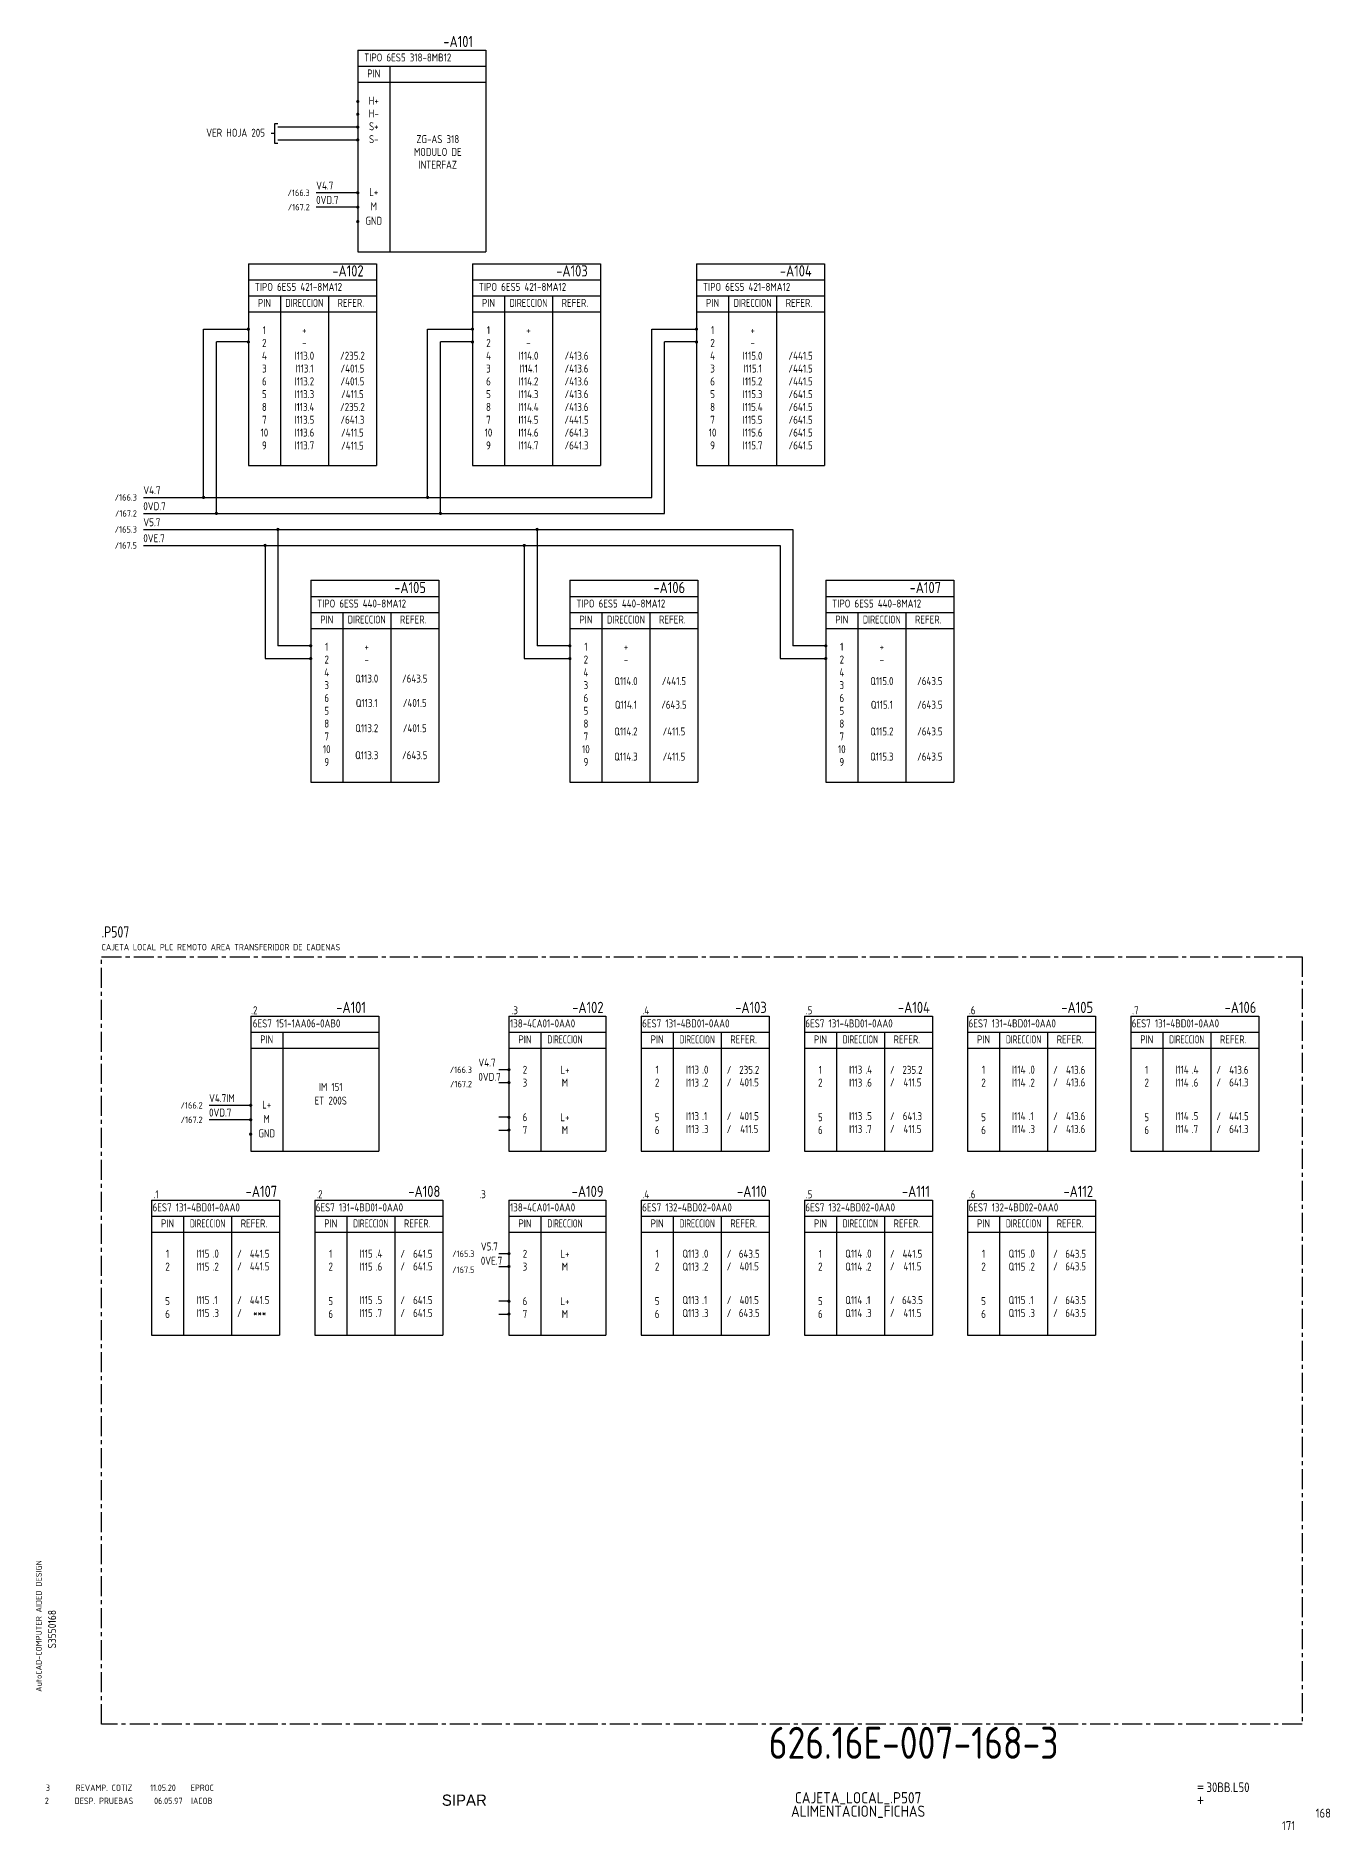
# Model space of a CAD drawing. Extents: x 10 to 1128, y 6 to 566.
# Drawn here: x 723 to 1128, y 6 to 566 of the extents above; entities that cross this region are included whole.
import ezdxf
from ezdxf.enums import TextEntityAlignment as Align

# ---------------------------------------------------------------- set-up
doc = ezdxf.new("R2010")
doc.units = 0
doc.header["$LTSCALE"] = 5
doc.header["$MEASUREMENT"] = 0
doc.linetypes.add('CENTER', pattern=[2, 1.25, -0.25, 0.25, -0.25])
doc.layers.get('0').update_dxf_attribs({"linetype": 'CONTINUOUS'})
doc.layers.add('CART', color=7, linetype='CONTINUOUS')
doc.styles.add('DIN', font='DIN.shx', dxfattribs={"width": 0.85})
doc.styles.add('ISO', font='DIN', dxfattribs={"width": 0.8})
doc.styles.add('N', font='ROMANS', dxfattribs={"width": 0.85, "height": 3})
doc.styles.add('X', font='UNIV.SHX', dxfattribs={"height": 3.5})

# ---------------------------------------------------------------- blocks, each defined once
blk = doc.blocks.new('BOX')
at = {"color": 3, "style": 'ISO', "width": 0.8}
blk.add_attdef('BOX', (0, 6), '', height=3.5, dxfattribs=at)
at = {"color": 7, "style": 'ISO', "width": 0.8}
blk.add_attdef('DESC', (0, 2), '', height=2, dxfattribs=at)
blk = doc.blocks.new('REV2')
at = {"color": 3, "style": 'DIN'}
for s, width, p in [('2', 0.9, (12.45, 13.79)), ('DESP. PRUEBAS', 0.8, (21.76, 13.79)), ('06.05.97', 0.9, (46.59, 13.79)), ('IACOB', 0.9, (58.16, 13.79))]:
    blk.add_text(s, height=2, dxfattribs=dict(at, width=width)).set_placement(p)

msp = doc.modelspace()

# ---------------------------------------------------------------- linework, layer by layer
at = {"color": 3}
for p, q in [((823.91, 561.58), (863.91, 561.58)), ((823.91, 561.58), (823.91, 498.58)), ((863.91, 561.58), (863.91, 498.58)), ((823.91, 556.58), (863.91, 556.58)), ((833.91, 556.58), (833.91, 498.58)), ((823.91, 551.58), (863.91, 551.58)), ((789.74, 494.92), (829.74, 494.92)), ((789.74, 494.92), (789.74, 431.92)), ((823.91, 498.58), (863.91, 498.58)), ((829.74, 494.92), (829.74, 431.92)), ((859.74, 494.92), (899.74, 494.92)), ((859.74, 494.92), (859.74, 431.92)), ((899.74, 494.92), (899.74, 431.92)), ((929.74, 494.92), (969.74, 494.92)), ((929.74, 494.92), (929.74, 431.92)), ((969.74, 494.92), (969.74, 431.92)), ((789.74, 489.92), (829.74, 489.92)), ((859.74, 489.92), (899.74, 489.92)), ((929.74, 489.92), (969.74, 489.92)), ((789.74, 484.92), (829.74, 484.92)), ((799.74, 484.92), (799.74, 431.92)), ((814.74, 484.92), (814.74, 431.92)), ((859.74, 484.92), (899.74, 484.92)), ((869.74, 484.92), (869.74, 431.92)), ((884.74, 484.92), (884.74, 431.92)), ((929.74, 484.92), (969.74, 484.92)), ((939.74, 484.92), (939.74, 431.92)), ((954.74, 484.92), (954.74, 431.92)), ((789.74, 479.92), (829.74, 479.92)), ((859.74, 479.92), (899.74, 479.92)), ((929.74, 479.92), (969.74, 479.92)), ((789.74, 431.92), (829.74, 431.92)), ((859.74, 431.92), (899.74, 431.92)), ((929.74, 431.92), (969.74, 431.92)), ((809.21, 396.02), (809.21, 333.02)), ((809.21, 396.02), (849.21, 396.02)), ((849.21, 396.02), (849.21, 333.02)), ((890.17, 396.02), (890.17, 333.02)), ((890.17, 396.02), (930.17, 396.02)), ((930.17, 396.02), (930.17, 333.02)), ((970.11, 396.02), (970.11, 333.02)), ((970.11, 396.02), (1010.11, 396.02)), ((1010.11, 396.02), (1010.11, 333.02)), ((809.21, 391.02), (849.21, 391.02)), ((890.17, 391.02), (930.17, 391.02)), ((970.11, 391.02), (1010.11, 391.02)), ((809.21, 386.02), (849.21, 386.02)), ((819.21, 386.02), (819.21, 333.02)), ((834.21, 386.02), (834.21, 333.02)), ((890.17, 386.02), (930.17, 386.02)), ((900.17, 386.02), (900.17, 333.02)), ((915.17, 386.02), (915.17, 333.02)), ((970.11, 386.02), (1010.11, 386.02)), ((980.11, 386.02), (980.11, 333.02)), ((995.11, 386.02), (995.11, 333.02)), ((809.21, 381.02), (849.21, 381.02)), ((890.17, 381.02), (930.17, 381.02)), ((970.11, 381.02), (1010.11, 381.02)), ((809.21, 333.02), (849.21, 333.02)), ((890.17, 333.02), (930.17, 333.02)), ((970.11, 333.02), (1010.11, 333.02)), ((790.46, 259.88), (790.46, 217.75)), ((790.46, 259.88), (830.46, 259.88)), ((830.46, 259.88), (830.46, 217.75)), ((871.13, 259.88), (871.13, 217.75)), ((871.13, 259.88), (901.45, 259.88)), ((901.45, 259.88), (901.45, 217.75)), ((912.43, 259.88), (912.43, 217.75)), ((912.43, 259.88), (952.43, 259.88)), ((952.43, 259.88), (952.43, 217.75)), ((963.41, 259.88), (963.41, 217.75)), ((963.41, 259.88), (1003.41, 259.88)), ((1003.41, 259.88), (1003.41, 217.75)), ((1014.38, 259.88), (1014.38, 217.75)), ((1014.38, 259.88), (1054.38, 259.88)), ((1054.38, 259.88), (1054.38, 217.75)), ((1065.36, 259.88), (1065.36, 217.75)), ((1065.36, 259.88), (1105.36, 259.88)), ((1105.36, 259.88), (1105.36, 217.75)), ((790.46, 254.88), (830.46, 254.88)), ((800.46, 254.88), (800.46, 217.75)), ((871.13, 254.88), (901.45, 254.88)), ((881.13, 254.88), (881.13, 217.75)), ((912.43, 254.88), (952.43, 254.88)), ((922.43, 254.88), (922.43, 217.75)), ((937.43, 254.88), (937.43, 217.75)), ((963.41, 254.88), (1003.41, 254.88)), ((973.41, 254.88), (973.41, 217.75)), ((988.41, 254.88), (988.41, 217.75)), ((1014.38, 254.88), (1054.38, 254.88)), ((1024.38, 254.88), (1024.38, 217.75)), ((1039.38, 254.88), (1039.38, 217.75)), ((1065.36, 254.88), (1105.36, 254.88)), ((1075.36, 254.88), (1075.36, 217.75)), ((1090.36, 254.88), (1090.36, 217.75)), ((790.46, 249.88), (830.46, 249.88)), ((871.13, 249.88), (901.45, 249.88)), ((912.43, 249.88), (952.43, 249.88)), ((963.41, 249.88), (1003.41, 249.88)), ((1014.38, 249.88), (1054.38, 249.88)), ((1065.36, 249.88), (1105.36, 249.88)), ((790.46, 217.75), (830.46, 217.75)), ((871.13, 217.75), (901.45, 217.75)), ((912.43, 217.75), (952.43, 217.75)), ((963.41, 217.75), (1003.41, 217.75)), ((1014.38, 217.75), (1054.38, 217.75)), ((1065.36, 217.75), (1105.36, 217.75)), ((759.49, 202.41), (759.49, 160.28)), ((759.49, 202.41), (799.49, 202.41)), ((799.49, 202.41), (799.49, 160.28)), ((810.47, 202.41), (810.47, 160.28)), ((810.47, 202.41), (850.47, 202.41)), ((850.47, 202.41), (850.47, 160.28)), ((871.13, 202.41), (871.13, 160.28)), ((871.13, 202.41), (901.45, 202.41)), ((901.45, 202.41), (901.45, 160.28)), ((912.43, 202.41), (952.43, 202.41)), ((912.43, 202.41), (912.43, 160.28)), ((952.43, 202.41), (952.43, 160.28)), ((963.41, 202.41), (1003.41, 202.41)), ((963.41, 202.41), (963.41, 160.28)), ((1003.41, 202.41), (1003.41, 160.28)), ((1014.38, 202.41), (1054.38, 202.41)), ((1014.38, 202.41), (1014.38, 160.28)), ((1054.38, 202.41), (1054.38, 160.28)), ((759.49, 197.41), (799.49, 197.41)), ((769.49, 197.41), (769.49, 160.28)), ((784.49, 197.41), (784.49, 160.28)), ((810.47, 197.41), (850.47, 197.41)), ((820.47, 197.41), (820.47, 160.28)), ((835.47, 197.41), (835.47, 160.28)), ((871.13, 197.41), (901.45, 197.41)), ((881.13, 197.41), (881.13, 160.28)), ((912.43, 197.41), (952.43, 197.41)), ((922.43, 197.41), (922.43, 160.28)), ((937.43, 197.41), (937.43, 160.28)), ((963.41, 197.41), (1003.41, 197.41)), ((973.41, 197.41), (973.41, 160.28)), ((988.41, 197.41), (988.41, 160.28)), ((1014.38, 197.41), (1054.38, 197.41)), ((1024.38, 197.41), (1024.38, 160.28)), ((1039.38, 197.41), (1039.38, 160.28)), ((759.49, 192.41), (799.49, 192.41)), ((810.47, 192.41), (850.47, 192.41)), ((871.13, 192.41), (901.45, 192.41)), ((912.43, 192.41), (952.43, 192.41)), ((963.41, 192.41), (1003.41, 192.41)), ((1014.38, 192.41), (1054.38, 192.41)), ((759.49, 160.28), (799.49, 160.28)), ((810.47, 160.28), (850.47, 160.28)), ((871.13, 160.28), (901.45, 160.28)), ((912.43, 160.28), (952.43, 160.28)), ((963.41, 160.28), (1003.41, 160.28)), ((1014.38, 160.28), (1054.38, 160.28))]:
    msp.add_line(p, q, dxfattribs=at)
for p, q in [((797.91, 538.58), (797.91, 532.58)), ((798.91, 538.58), (797.91, 538.58)), ((797.91, 535.58), (796.91, 535.58)), ((797.91, 532.58), (798.91, 532.58)), ((823.91, 537.58), (798.91, 537.58)), ((798.91, 533.58), (823.91, 533.58)), ((823.91, 517.08), (810.91, 517.08)), ((823.91, 512.58), (810.91, 512.58)), ((775.74, 421.92), (775.74, 474.47)), ((775.74, 474.47), (789.74, 474.47)), ((845.74, 421.92), (845.74, 474.47)), ((845.74, 474.47), (859.74, 474.47)), ((915.74, 421.92), (915.74, 474.47)), ((915.74, 474.47), (929.74, 474.47)), ((779.74, 416.92), (779.74, 470.47)), ((789.74, 470.47), (779.74, 470.47)), ((849.74, 416.92), (849.74, 470.47)), ((859.74, 470.47), (849.74, 470.47)), ((919.74, 416.92), (919.74, 470.47)), ((929.74, 470.47), (919.74, 470.47)), ((756.93, 421.92), (915.74, 421.92)), ((756.93, 416.92), (919.74, 416.92)), ((756.93, 411.92), (959.86, 411.92)), ((798.96, 411.92), (798.96, 375.57)), ((879.92, 411.92), (879.92, 375.57)), ((959.86, 411.92), (959.86, 375.57)), ((756.93, 406.92), (955.86, 406.92)), ((794.96, 406.92), (794.96, 371.57)), ((875.92, 406.92), (875.92, 371.57)), ((955.86, 406.92), (955.86, 371.57)), ((808.96, 375.57), (798.96, 375.57)), ((889.92, 375.57), (879.92, 375.57)), ((969.86, 375.57), (959.86, 375.57)), ((794.96, 371.57), (808.96, 371.57)), ((875.92, 371.57), (889.92, 371.57)), ((955.86, 371.57), (969.86, 371.57)), ((871.13, 243.15), (868.01, 243.15)), ((868.01, 239.15), (871.13, 239.15)), ((790.46, 232.03), (777.46, 232.03)), ((790.46, 227.53), (777.46, 227.53)), ((871.13, 228.31), (868.01, 228.31)), ((868.01, 224.31), (871.13, 224.31)), ((871.13, 185.69), (868.01, 185.69)), ((868.01, 181.69), (871.13, 181.69)), ((871.13, 170.85), (868.01, 170.85)), ((868.01, 166.85), (871.13, 166.85))]:
    msp.add_line(p, q)
at = {"linetype": 'Continuous', "const_width": 0.5}
for points in [[(823.66, 545.58, 1), (824.16, 545.58, 1)], [(823.66, 541.58, 1), (824.16, 541.58, 1)], [(823.66, 537.58, 1), (824.16, 537.58, 1)], [(823.66, 533.58, 1), (824.16, 533.58, 1)], [(823.66, 517.08, 1), (824.16, 517.08, 1)], [(823.66, 512.58, 1), (824.16, 512.58, 1)], [(823.66, 508.08, 1), (824.16, 508.08, 1)], [(789.49, 474.47, -1), (789.99, 474.47, -1)], [(789.49, 470.47, -1), (789.99, 470.47, -1)], [(859.49, 474.47, -1), (859.99, 474.47, -1)], [(859.49, 470.47, -1), (859.99, 470.47, -1)], [(929.49, 474.47, -1), (929.99, 474.47, -1)], [(929.49, 470.47, -1), (929.99, 470.47, -1)], [(808.96, 375.57, -1), (809.46, 375.57, -1)], [(889.92, 375.57, -1), (890.42, 375.57, -1)], [(969.86, 375.57, -1), (970.36, 375.57, -1)], [(808.96, 371.57, -1), (809.46, 371.57, -1)], [(889.92, 371.57, -1), (890.42, 371.57, -1)], [(969.86, 371.57, -1), (970.36, 371.57, -1)], [(870.88, 243.15, 1), (871.38, 243.15, 1)], [(870.88, 239.15, 1), (871.38, 239.15, 1)], [(790.21, 232.03, 1), (790.71, 232.03, 1)], [(790.21, 227.53, 1), (790.71, 227.53, 1)], [(870.88, 228.31, 1), (871.38, 228.31, 1)], [(870.88, 224.31, 1), (871.38, 224.31, 1)], [(790.21, 223.03, 1), (790.71, 223.03, 1)], [(870.88, 185.69, 1), (871.38, 185.69, 1)], [(870.88, 181.69, 1), (871.38, 181.69, 1)], [(870.88, 170.85, 1), (871.38, 170.85, 1)], [(870.88, 166.85, 1), (871.38, 166.85, 1)]]:
    msp.add_lwpolyline(points, format="xyb", close=True, dxfattribs=at)
at = {"const_width": 0.5}
for points in [[(775.49, 421.92, -1), (775.99, 421.92, -1)], [(845.49, 421.92, -1), (845.99, 421.92, -1)], [(779.49, 416.92, -1), (779.99, 416.92, -1)], [(849.49, 416.92, -1), (849.99, 416.92, -1)], [(798.71, 411.92, -1), (799.21, 411.92, -1)], [(879.67, 411.92, -1), (880.17, 411.92, -1)], [(794.71, 406.92, -1), (795.21, 406.92, -1)], [(875.67, 406.92, -1), (876.17, 406.92, -1)]]:
    msp.add_lwpolyline(points, format="xyb", close=True, dxfattribs=at)
at = {"color": 3, "linetype": 'CENTER'}
msp.add_lwpolyline([(743.91, 38.73), (743.91, 278.44), (1118.91, 278.44), (1118.91, 38.73)], close=True, dxfattribs=at)

# ---------------------------------------------------------------- block references
msp.add_blockref('BOX', (743.91, 278.44)).add_auto_attribs({'BOX': '.P507', 'DESC': 'CAJETA LOCAL PLC REMOTO AREA TRANSFERIDOR DE CADENAS'})
at = {"linetype": 'Continuous'}
msp.add_blockref('REV2', (713.7, 0), dxfattribs=at)

# ---------------------------------------------------------------- texts
at = {"color": 3, "style": 'DIN', "width": 0.85}
for s, p in [('-A101', (859.91, 562.58)), ('-A102', (825.74, 490.92)), ('-A103', (895.74, 490.92)), ('-A104', (965.74, 490.92)), ('-A105', (845.21, 392.02)), ('-A106', (926.17, 392.02)), ('-A107', (1006.11, 392.02)), ('-A101', (826.46, 260.88)), ('-A102', (900.68, 260.88)), ('-A103', (951.66, 260.88)), ('-A104', (1002.63, 260.88)), ('-A105', (1053.61, 260.88)), ('-A106', (1104.59, 260.88)), ('-A107', (798.72, 203.41)), ('-A108', (849.7, 203.41)), ('-A109', (900.68, 203.41)), ('-A110', (951.66, 203.41)), ('-A111', (1002.63, 203.41)), ('-A112', (1053.61, 203.41))]:
    msp.add_text(s, height=3.5, dxfattribs=at).set_placement(p, align=Align.RIGHT)
at = {"style": 'DIN', "width": 0.85}
for s, p in [('TIPO 6ES5 318-8MB12', (825.91, 558.08)), ('V4.7', (810.91, 518.08)), ('0VD.7', (810.91, 513.58)), ('TIPO 6ES5 421-8MA12', (791.74, 486.42)), ('TIPO 6ES5 421-8MA12', (861.74, 486.42)), ('TIPO 6ES5 421-8MA12', (931.74, 486.42)), ('V4.7', (756.93, 422.92)), ('0VD.7', (756.93, 417.92)), ('V5.7', (756.93, 412.92)), ('0VE.7', (756.93, 407.92)), ('TIPO 6ES5 440-8MA12', (811.21, 387.52)), ('TIPO 6ES5 440-8MA12', (892.17, 387.52)), ('TIPO 6ES5 440-8MA12', (972.11, 387.52)), ('6ES7 151-1AA06-0AB0', (791.13, 256.38)), ('138-4CA01-0AA0', (871.46, 256.38)), ('6ES7 131-4BD01-0AA0', (912.75, 256.38)), ('6ES7 131-4BD01-0AA0', (963.73, 256.38)), ('6ES7 131-4BD01-0AA0', (1014.71, 256.38)), ('6ES7 131-4BD01-0AA0', (1065.68, 256.38)), ('V4.7', (861.59, 244.15)), ('0VD.7', (861.59, 239.68)), ('.0', (931.46, 241.92)), ('.4', (982.44, 241.92)), ('.0', (1033.42, 241.92)), ('.4', (1084.4, 241.92)), ('V4.7IM', (777.46, 233.03)), ('.2', (931.46, 237.88)), ('.6', (982.44, 237.88)), ('.2', (1033.42, 237.88)), ('.6', (1084.4, 237.88)), ('0VD.7', (777.46, 228.53)), ('.1', (931.46, 227.42)), ('.5', (982.44, 227.42)), ('.1', (1033.42, 227.42)), ('.5', (1084.4, 227.42)), ('.3', (931.46, 223.38)), ('.7', (982.44, 223.38)), ('.3', (1033.42, 223.38)), ('.7', (1084.4, 223.38)), ('6ES7 131-4BD01-0AA0', (759.81, 198.91)), ('6ES7 131-4BD01-0AA0', (810.79, 198.91)), ('138-4CA01-0AA0', (871.46, 198.91)), ('6ES7 132-4BD02-0AA0', (912.75, 198.91)), ('6ES7 132-4BD02-0AA0', (963.73, 198.91)), ('6ES7 132-4BD02-0AA0', (1014.71, 198.91)), ('.0', (778.53, 184.46)), ('.4', (829.5, 184.46)), ('V5.7', (862.35, 186.69)), ('.0', (931.46, 184.46)), ('.0', (982.44, 184.46)), ('.0', (1033.42, 184.46)), ('.2', (778.53, 180.41)), ('.6', (829.5, 180.41)), ('0VE.7', (862.35, 182.24)), ('.2', (931.46, 180.41)), ('.2', (982.44, 180.41)), ('.2', (1033.42, 180.41)), ('.1', (778.53, 169.96)), ('.3', (778.53, 165.92)), ('.5', (829.5, 169.96)), ('.7', (829.5, 165.92)), ('.1', (931.46, 169.96)), ('.3', (931.46, 165.92)), ('.1', (982.44, 169.96)), ('.3', (982.44, 165.92)), ('.1', (1033.42, 169.96)), ('.3', (1033.42, 165.92))]:
    msp.add_text(s, height=2.5, dxfattribs=at).set_placement(p)
at = {"style": 'DIN'}
for s, width, p in [('PIN', 0.85, (828.91, 553.08)), ('H+', 0.85, (828.91, 544.58)), ('H-', 0.85, (828.91, 540.58)), ('S+', 0.85, (828.91, 536.58)), ('S-', 0.85, (828.91, 532.58)), ('ZG-AS 318', 0.85, (848.91, 532.58)), ('MODULO DE', 0.85, (848.91, 528.58)), ('INTERFAZ', 0.85, (848.91, 524.58)), ('L+', 0.85, (828.91, 516.08)), ('M', 0.85, (828.91, 511.58)), ('GND', 0.85, (828.91, 507.08)), ('PIN', 0.85, (794.74, 481.42)), ('DIRECCION', 0.8, (807.24, 481.42)), ('REFER.', 0.85, (821.74, 481.42)), ('PIN', 0.85, (864.74, 481.42)), ('DIRECCION', 0.8, (877.24, 481.42)), ('REFER.', 0.85, (891.74, 481.42)), ('PIN', 0.85, (934.74, 481.42)), ('DIRECCION', 0.8, (947.24, 481.42)), ('REFER.', 0.85, (961.74, 481.42)), ('2', 0.85, (794.74, 468.92)), ('1', 0.85, (794.74, 472.92)), ('+', 0.85, (807.24, 472.92)), ('2', 0.85, (864.74, 468.92)), ('1', 0.85, (864.74, 472.92)), ('+', 0.85, (877.24, 472.92)), ('2', 0.85, (934.74, 468.92)), ('1', 0.85, (934.74, 472.92)), ('+', 0.85, (947.24, 472.92)), ('4', 0.85, (794.74, 464.92)), ('I113.0', 0.85, (807.24, 464.92)), ('-', 0.85, (807.24, 468.92)), ('/235.2', 0.85, (822.24, 464.92)), ('4', 0.85, (864.74, 464.92)), ('I114.0', 0.85, (877.24, 464.92)), ('-', 0.85, (877.24, 468.92)), ('/413.6', 0.85, (892.24, 464.92)), ('4', 0.85, (934.74, 464.92)), ('I115.0', 0.85, (947.24, 464.92)), ('-', 0.85, (947.24, 468.92)), ('/441.5', 0.85, (962.24, 464.92)), ('3', 0.85, (794.74, 460.92)), ('I113.1', 0.85, (807.24, 460.92)), ('/401.5', 0.85, (822.24, 460.92)), ('3', 0.85, (864.74, 460.92)), ('I114.1', 0.85, (877.24, 460.92)), ('/413.6', 0.85, (892.24, 460.92)), ('3', 0.85, (934.74, 460.92)), ('I115.1', 0.85, (947.24, 460.92)), ('/441.5', 0.85, (962.24, 460.92)), ('6', 0.85, (794.74, 456.92)), ('5', 0.85, (794.74, 452.92)), ('I113.3', 0.85, (807.24, 452.92)), ('I113.2', 0.85, (807.24, 456.92)), ('/401.5', 0.85, (822.24, 456.92)), ('/411.5', 0.85, (822.24, 452.92)), ('6', 0.85, (864.74, 456.92)), ('5', 0.85, (864.74, 452.92)), ('I114.3', 0.85, (877.24, 452.92)), ('I114.2', 0.85, (877.24, 456.92)), ('/413.6', 0.85, (892.24, 456.92)), ('/413.6', 0.85, (892.24, 452.92)), ('6', 0.85, (934.74, 456.92)), ('5', 0.85, (934.74, 452.92)), ('I115.3', 0.85, (947.24, 452.92)), ('I115.2', 0.85, (947.24, 456.92)), ('/441.5', 0.85, (962.24, 456.92)), ('/641.5', 0.85, (962.24, 452.92)), ('8', 0.85, (794.74, 448.92)), ('I113.4', 0.85, (807.24, 448.92)), ('/235.2', 0.85, (822.24, 448.92)), ('8', 0.85, (864.74, 448.92)), ('I114.4', 0.85, (877.24, 448.92)), ('/413.6', 0.85, (892.24, 448.92)), ('8', 0.85, (934.74, 448.92)), ('I115.4', 0.85, (947.24, 448.92)), ('/641.5', 0.85, (962.24, 448.92)), ('10', 0.85, (794.74, 440.92)), ('7', 0.85, (794.74, 444.92)), ('I113.5', 0.85, (807.24, 444.92)), ('I113.6', 0.85, (807.24, 440.92)), ('/641.3', 0.85, (822.24, 444.92)), ('/411.5', 0.85, (822.24, 440.91)), ('10', 0.85, (864.74, 440.92)), ('7', 0.85, (864.74, 444.92)), ('I114.5', 0.85, (877.24, 444.92)), ('I114.6', 0.85, (877.24, 440.92)), ('/441.5', 0.85, (892.24, 444.92)), ('/641.3', 0.85, (892.24, 440.92)), ('10', 0.85, (934.74, 440.92)), ('7', 0.85, (934.74, 444.92)), ('I115.5', 0.85, (947.24, 444.92)), ('I115.6', 0.85, (947.24, 440.92)), ('/641.5', 0.85, (962.24, 444.92)), ('/641.5', 0.85, (962.24, 440.92)), ('9', 0.85, (794.74, 436.92)), ('I113.7', 0.85, (807.24, 436.92)), ('/411.5', 0.85, (822.24, 436.83)), ('9', 0.85, (864.74, 436.92)), ('I114.7', 0.85, (877.24, 436.92)), ('/641.3', 0.85, (892.24, 436.92)), ('9', 0.85, (934.74, 436.92)), ('I115.7', 0.85, (947.24, 436.92)), ('/641.5', 0.85, (962.24, 436.92)), ('PIN', 0.85, (814.21, 382.52)), ('DIRECCION', 0.8, (826.71, 382.52)), ('REFER.', 0.85, (841.21, 382.52)), ('PIN', 0.85, (895.17, 382.52)), ('DIRECCION', 0.8, (907.67, 382.52)), ('REFER.', 0.85, (922.17, 382.52)), ('PIN', 0.85, (975.11, 382.52)), ('DIRECCION', 0.8, (987.61, 382.52)), ('REFER.', 0.85, (1002.11, 382.52)), ('1', 0.85, (814.21, 374.02)), ('+', 0.85, (826.71, 374.02)), ('1', 0.85, (895.17, 374.02)), ('+', 0.85, (907.67, 374.02)), ('1', 0.85, (975.11, 374.02)), ('+', 0.85, (987.61, 374.02)), ('2', 0.85, (814.21, 370.02)), ('-', 0.85, (826.71, 370.02)), ('2', 0.85, (895.17, 370.02)), ('-', 0.85, (907.67, 370.02)), ('2', 0.85, (975.11, 370.02)), ('-', 0.85, (987.61, 370.02)), ('4', 0.85, (814.21, 366.02)), ('3', 0.85, (814.21, 362.02)), ('Q113.0', 0.85, (826.71, 364.08)), ('/643.5', 0.85, (841.71, 364.08)), ('4', 0.85, (895.17, 366.02)), ('3', 0.85, (895.17, 362.02)), ('Q114.0', 0.85, (907.67, 363.29)), ('/441.5', 0.85, (922.67, 363.29)), ('4', 0.85, (975.11, 366.02)), ('3', 0.85, (975.11, 362.02)), ('Q115.0', 0.85, (987.61, 363.29)), ('/643.5', 0.85, (1002.61, 363.29)), ('6', 0.85, (814.21, 358.02)), ('Q113.1', 0.85, (826.71, 356.45)), ('/401.5', 0.85, (841.71, 356.45)), ('6', 0.85, (895.17, 358.02)), ('6', 0.85, (975.11, 358.02)), ('5', 0.85, (814.21, 354.02)), ('5', 0.85, (895.17, 354.02)), ('Q114.1', 0.85, (907.67, 355.91)), ('/643.5', 0.85, (922.67, 355.91)), ('5', 0.85, (975.11, 354.02)), ('Q115.1', 0.85, (987.61, 355.91)), ('/643.5', 0.85, (1002.61, 355.91)), ('7', 0.85, (814.21, 346.02)), ('8', 0.85, (814.21, 350.02)), ('Q113.2', 0.85, (826.71, 348.58)), ('/401.5', 0.85, (841.71, 348.58)), ('7', 0.85, (895.17, 346.02)), ('8', 0.85, (895.17, 350.02)), ('Q114.2', 0.85, (907.67, 347.57)), ('/411.5', 0.85, (922.67, 347.57)), ('7', 0.85, (975.11, 346.02)), ('8', 0.85, (975.11, 350.02)), ('Q115.2', 0.85, (987.61, 347.57)), ('/643.5', 0.85, (1002.61, 347.57)), ('10', 0.85, (814.21, 342.02)), ('Q113.3', 0.85, (826.71, 340.14)), ('/643.5', 0.85, (841.71, 340.14)), ('10', 0.85, (895.17, 342.02)), ('Q114.3', 0.85, (907.67, 339.71)), ('/411.5', 0.85, (922.67, 339.71)), ('10', 0.85, (975.11, 342.02)), ('Q115.3', 0.85, (987.61, 339.71)), ('/643.5', 0.85, (1002.61, 339.71)), ('9', 0.85, (814.21, 338.02)), ('9', 0.85, (895.17, 338.02)), ('9', 0.85, (975.11, 338.02)), ('.2', 0.85, (791.6, 260.48)), ('.3', 0.85, (872.92, 260.48)), ('.4', 0.85, (913.88, 260.48)), ('.5', 0.85, (964.86, 260.48)), ('.6', 0.85, (1015.84, 260.48)), ('.7', 0.85, (1066.81, 260.48)), ('PIN', 0.85, (795.46, 251.38)), ('PIN', 0.85, (876.13, 251.38)), ('PIN', 0.85, (917.43, 251.38)), ('REFER.', 0.85, (944.43, 251.38)), ('PIN', 0.85, (968.41, 251.38)), ('REFER.', 0.85, (995.41, 251.38)), ('PIN', 0.85, (1019.38, 251.38)), ('REFER.', 0.85, (1046.38, 251.38)), ('PIN', 0.85, (1070.36, 251.38)), ('REFER.', 0.85, (1097.36, 251.38)), ('2', 0.85, (876.13, 241.88)), ('L+', 0.85, (888.63, 241.88)), ('1', 0.85, (917.43, 241.88)), ('/', 0.85, (939.89, 241.87)), ('235.2', 0.85, (946.2, 241.87)), ('1', 0.85, (968.41, 241.88)), ('/', 0.85, (990.87, 241.87)), ('235.2', 0.85, (997.18, 241.87)), ('1', 0.85, (1019.38, 241.88)), ('/', 0.85, (1041.85, 241.87)), ('413.6', 0.85, (1048.16, 241.87)), ('1', 0.85, (1070.36, 241.88)), ('/', 0.85, (1092.83, 241.87)), ('413.6', 0.85, (1099.14, 241.87)), ('IM 151', 0.85, (815.46, 236.52)), ('3', 0.85, (876.13, 237.88)), ('M', 0.85, (888.63, 237.88)), ('2', 0.85, (917.43, 237.88)), ('/', 0.85, (939.89, 237.94)), ('401.5', 0.85, (946.2, 237.94)), ('2', 0.85, (968.41, 237.88)), ('/', 0.85, (990.87, 237.94)), ('411.5', 0.85, (997.18, 237.94)), ('2', 0.85, (1019.38, 237.88)), ('/', 0.85, (1041.85, 237.94)), ('413.6', 0.85, (1048.16, 237.94)), ('2', 0.85, (1070.36, 237.88)), ('/', 0.85, (1092.83, 237.94)), ('641.3', 0.85, (1099.14, 237.94)), ('L+', 0.85, (795.46, 231.03)), ('ET 200S', 0.85, (815.46, 232.26)), ('/', 0.85, (939.89, 227.4)), ('401.5', 0.85, (946.2, 227.4)), ('/', 0.85, (990.87, 227.4)), ('641.3', 0.85, (997.18, 227.4)), ('/', 0.85, (1041.85, 227.4)), ('413.6', 0.85, (1048.16, 227.4)), ('/', 0.85, (1092.83, 227.4)), ('441.5', 0.85, (1099.14, 227.4)), ('GND', 0.85, (795.46, 222.03)), ('M', 0.85, (795.46, 226.53)), ('7', 0.85, (876.13, 223.08)), ('6', 0.85, (876.13, 227.08)), ('L+', 0.85, (888.63, 227.08)), ('M', 0.85, (888.63, 223.08)), ('5', 0.85, (917.43, 227.08)), ('6', 0.85, (917.43, 223.08)), ('/', 0.85, (939.89, 223.38)), ('411.5', 0.85, (946.2, 223.38)), ('5', 0.85, (968.41, 227.08)), ('6', 0.85, (968.41, 223.08)), ('/', 0.85, (990.87, 223.38)), ('411.5', 0.85, (997.18, 223.38)), ('5', 0.85, (1019.38, 227.08)), ('6', 0.85, (1019.38, 223.08)), ('/', 0.85, (1041.85, 223.38)), ('413.6', 0.85, (1048.16, 223.38)), ('5', 0.85, (1070.36, 227.08)), ('6', 0.85, (1070.36, 223.08)), ('/', 0.85, (1092.83, 223.38)), ('641.3', 0.85, (1099.14, 223.38)), ('.1', 0.85, (760.94, 203.01)), ('.2', 0.85, (811.92, 203.01)), ('.3', 0.85, (862.9, 203.01)), ('.4', 0.85, (913.88, 203.01)), ('.5', 0.85, (964.86, 203.01)), ('.6', 0.85, (1015.84, 203.01)), ('PIN', 0.85, (764.49, 193.91)), ('REFER.', 0.85, (791.49, 193.91)), ('PIN', 0.85, (815.47, 193.91)), ('REFER.', 0.85, (842.47, 193.91)), ('PIN', 0.85, (876.13, 193.91)), ('PIN', 0.85, (917.43, 193.91)), ('REFER.', 0.85, (944.43, 193.91)), ('PIN', 0.85, (968.41, 193.91)), ('REFER.', 0.85, (995.41, 193.91)), ('PIN', 0.85, (1019.38, 193.91)), ('REFER.', 0.85, (1046.38, 193.91)), ('1', 0.85, (764.49, 184.41)), ('/', 0.85, (786.96, 184.41)), ('441.5', 0.85, (793.27, 184.41)), ('1', 0.85, (815.47, 184.41)), ('/', 0.85, (837.93, 184.41)), ('641.5', 0.85, (844.24, 184.41)), ('2', 0.85, (876.13, 184.41)), ('L+', 0.85, (888.63, 184.41)), ('1', 0.85, (917.43, 184.41)), ('/', 0.85, (939.89, 184.41)), ('643.5', 0.85, (946.2, 184.41)), ('1', 0.85, (968.41, 184.41)), ('/', 0.85, (990.87, 184.41)), ('441.5', 0.85, (997.18, 184.41)), ('1', 0.85, (1019.38, 184.41)), ('/', 0.85, (1041.85, 184.41)), ('643.5', 0.85, (1048.16, 184.41)), ('2', 0.85, (764.49, 180.41)), ('/', 0.85, (786.96, 180.48)), ('441.5', 0.85, (793.27, 180.48)), ('2', 0.85, (815.47, 180.41)), ('/', 0.85, (837.93, 180.48)), ('641.5', 0.85, (844.24, 180.48)), ('3', 0.85, (876.13, 180.41)), ('M', 0.85, (888.63, 180.41)), ('2', 0.85, (917.43, 180.41)), ('/', 0.85, (939.89, 180.48)), ('401.5', 0.85, (946.2, 180.48)), ('2', 0.85, (968.41, 180.41)), ('/', 0.85, (990.87, 180.48)), ('411.5', 0.85, (997.18, 180.48)), ('2', 0.85, (1019.38, 180.41)), ('/', 0.85, (1041.85, 180.48)), ('643.5', 0.85, (1048.16, 180.48)), ('5', 0.85, (764.49, 169.62)), ('/', 0.85, (786.96, 169.94)), ('/', 0.85, (786.96, 165.92)), ('441.5', 0.85, (793.27, 169.94)), ('5', 0.85, (815.47, 169.62)), ('/', 0.85, (837.93, 169.94)), ('/', 0.85, (837.93, 165.92)), ('641.5', 0.85, (844.24, 169.94)), ('641.5', 0.85, (844.24, 165.92)), ('6', 0.85, (876.13, 169.62)), ('L+', 0.85, (888.63, 169.62)), ('5', 0.85, (917.43, 169.62)), ('/', 0.85, (939.89, 169.94)), ('/', 0.85, (939.89, 165.92)), ('643.5', 0.85, (946.2, 165.92)), ('401.5', 0.85, (946.2, 169.94)), ('5', 0.85, (968.41, 169.62)), ('/', 0.85, (990.87, 169.94)), ('/', 0.85, (990.87, 165.92)), ('643.5', 0.85, (997.18, 169.94)), ('411.5', 0.85, (997.18, 165.92)), ('5', 0.85, (1019.38, 169.62)), ('/', 0.85, (1041.85, 169.94)), ('/', 0.85, (1041.85, 165.92)), ('643.5', 0.85, (1048.16, 169.94)), ('643.5', 0.85, (1048.16, 165.92)), ('6', 0.85, (764.49, 165.62)), ('***', 0.85, (793.27, 165.92)), ('6', 0.85, (815.47, 165.62)), ('7', 0.85, (876.13, 165.62)), ('M', 0.85, (888.63, 165.62)), ('6', 0.85, (917.43, 165.62)), ('6', 0.85, (968.41, 165.62)), ('6', 0.85, (1019.38, 165.62))]:
    msp.add_text(s, height=2.5, dxfattribs=dict(at, width=width)).set_placement(p, align=Align.CENTER)
at = {"style": 'DIN', "width": 0.85}
for s, height, p in [('VER HOJA 205', 2.5, (794.91, 534.58)), ('/166.3', 2, (808.91, 516.08)), ('/167.2', 2, (808.91, 511.58)), ('/166.3', 2, (754.93, 420.92)), ('/167.2', 2, (754.93, 415.92)), ('/165.3', 2, (754.93, 410.92)), ('/167.5', 2, (754.93, 405.92)), ('/166.3', 2, (859.59, 242.15)), ('I113', 2.5, (930.53, 241.92)), ('I113', 2.5, (981.5, 241.92)), ('I114', 2.5, (1032.48, 241.92)), ('I114', 2.5, (1083.46, 241.92)), ('/167.2', 2, (859.59, 237.68)), ('I113', 2.5, (930.53, 237.88)), ('I113', 2.5, (981.5, 237.88)), ('I114', 2.5, (1032.48, 237.88)), ('I114', 2.5, (1083.46, 237.88)), ('/166.2', 2, (775.46, 231.03)), ('I113', 2.5, (930.53, 227.42)), ('I113', 2.5, (981.5, 227.42)), ('I114', 2.5, (1032.48, 227.42)), ('I114', 2.5, (1083.46, 227.42)), ('/167.2', 2, (775.46, 226.53)), ('I113', 2.5, (930.53, 223.38)), ('I113', 2.5, (981.5, 223.38)), ('I114', 2.5, (1032.48, 223.38)), ('I114', 2.5, (1083.46, 223.38)), ('I115', 2.5, (777.59, 184.46)), ('I115', 2.5, (828.57, 184.46)), ('/165.3', 2, (860.35, 184.69)), ('Q113', 2.5, (930.53, 184.46)), ('Q114', 2.5, (981.5, 184.46)), ('Q115', 2.5, (1032.48, 184.46)), ('I115', 2.5, (777.59, 180.41)), ('I115', 2.5, (828.57, 180.41)), ('/167.5', 2, (860.35, 179.69)), ('Q113', 2.5, (930.53, 180.41)), ('Q114', 2.5, (981.5, 180.41)), ('Q115', 2.5, (1032.48, 180.41)), ('I115', 2.5, (777.59, 169.96)), ('I115', 2.5, (777.59, 165.92)), ('I115', 2.5, (828.57, 169.96)), ('I115', 2.5, (828.57, 165.92)), ('Q113', 2.5, (930.53, 169.96)), ('Q113', 2.5, (930.53, 165.92)), ('Q114', 2.5, (981.5, 169.96)), ('Q114', 2.5, (981.5, 165.92)), ('Q115', 2.5, (1032.48, 169.96)), ('Q115', 2.5, (1032.48, 165.92))]:
    msp.add_text(s, height=height, dxfattribs=at).set_placement(p, align=Align.RIGHT)
at = {"style": 'DIN', "width": 0.596129}
for p, p2 in [((883.13, 251.38), (894.13, 251.38)), ((924.43, 251.38), (935.43, 251.38)), ((975.41, 251.38), (986.41, 251.38)), ((1026.38, 251.38), (1037.38, 251.38)), ((1077.36, 251.38), (1088.36, 251.38)), ((771.49, 193.91), (782.49, 193.91)), ((822.47, 193.91), (833.47, 193.91)), ((883.13, 193.91), (894.13, 193.91)), ((924.43, 193.91), (935.43, 193.91)), ((975.41, 193.91), (986.41, 193.91)), ((1026.38, 193.91), (1037.38, 193.91))]:
    msp.add_text('DIRECCION', height=2.5, dxfattribs=at).set_placement(p, p2, align=Align.FIT)
at = {"color": 3, "style": 'DIN'}
for s, width, p in [('3', 0.9, (726.48, 17.88)), ('REVAMP. COTIZ', 0.8, (735.79, 17.88)), ('11.05.20', 0.9, (759.06, 17.88)), ('EPROC', 0.9, (771.74, 17.88))]:
    msp.add_text(s, height=2, dxfattribs=dict(at, width=width)).set_placement(p)
at = {"color": 2, "insert": (952.28, 37.92), "char_height": 10, "width": 111.0411, "attachment_point": 1, "style": 'DIN'}
msp.add_mtext('626.16E-007-168-3', dxfattribs=at)
at = {"layer": 'CART', "color": 1, "style": 'DIN', "width": 0.9}
msp.add_text('AutoCAD-COMPUTER AIDED DESIGN', height=1.8, rotation=90, dxfattribs=at).set_placement((725.17, 48.84))
at = {"layer": 'CART', "color": 3, "style": 'N', "width": 0.85}
for s, p in [('=', (1085.94, 17.91)), ('+', (1085.94, 13.87))]:
    msp.add_text(s, height=2.5, dxfattribs=at).set_placement(p)
at = {"layer": 'CART', "color": 3, "style": 'DIN', "width": 0.9, "flags": 1}
msp.add_attdef('S3550168', text='', height=2.5, rotation=90, dxfattribs=at).set_placement((729.65, 68.38), align=Align.CENTER)
at = {"layer": 'CART', "color": 2, "style": 'DIN', "width": 0.9, "flags": 1}
for tag, p in [('CAJETA_LOCAL_.P507', (980.2, 15.6)), ('ALIMENTACION_FICHAS', (980.2, 11.39))]:
    msp.add_attdef(tag, text='', height=3.5, dxfattribs=at).set_placement(p, align=Align.MIDDLE)
at = {"layer": 'CART', "color": 3, "style": 'DIN', "width": 0.85}
msp.add_attdef('30BB.L50', text='', height=3, dxfattribs=at).set_placement((1089.03, 16.63), align=Align.BOTTOM_LEFT)
at = {"layer": 'CART', "color": 6, "style": 'X', "flags": 1}
msp.add_attdef('SIPAR', text='', height=3.5, dxfattribs=at).set_placement((857.2, 15), align=Align.MIDDLE)
at = {"layer": 'CART', "color": 2, "style": 'DIN', "width": 0.9, "flags": 1}
msp.add_attdef('168', text='', height=2.8, dxfattribs=at).set_placement((1127.9, 9.56), align=Align.RIGHT)
at = {"layer": 'CART', "color": 7, "style": 'DIN', "width": 0.9, "flags": 1}
msp.add_attdef('171', (1112.63, 5.65), '', height=2.8, dxfattribs=at)

doc.saveas('drawing.dxf')
